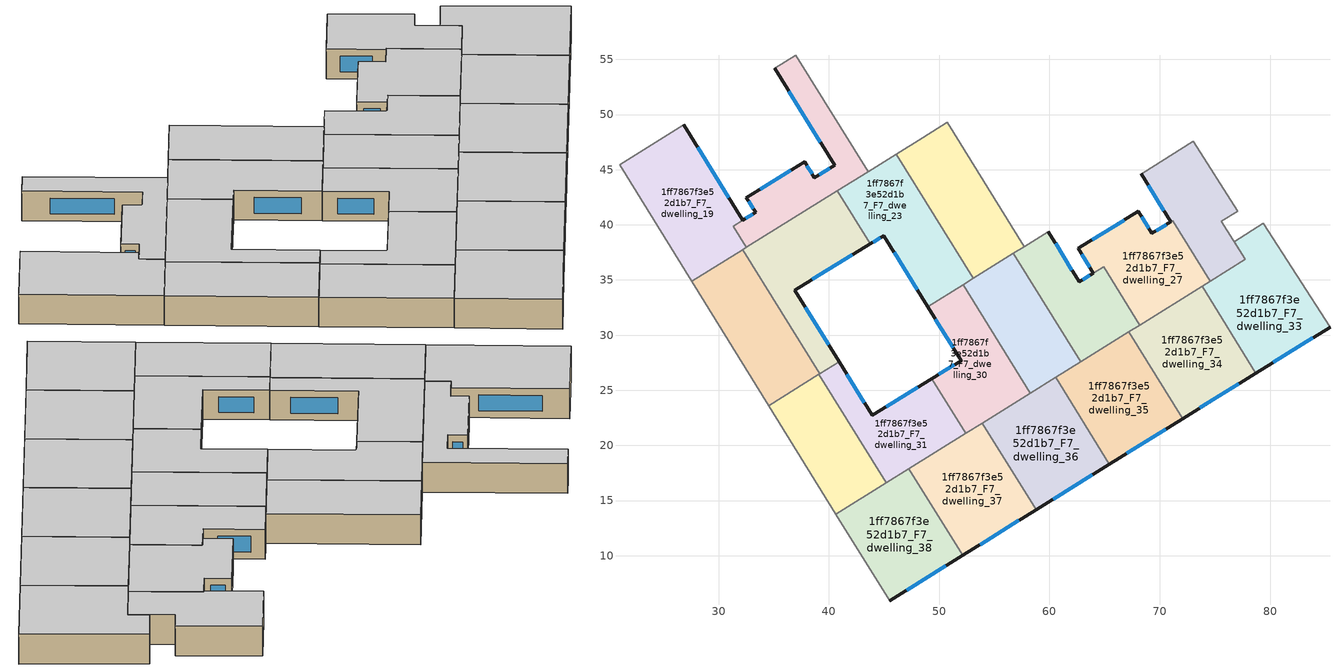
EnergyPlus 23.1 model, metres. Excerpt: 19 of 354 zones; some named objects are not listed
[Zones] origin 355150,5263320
1ff7867f3e52d1b7_F7_dwelling_18
 floor to 1ff7867f3e52d1b7_F6_dwelling_18 (EU_floor_Construction): 37.01,55.39 43.58,44.83 32.52,37.95 31.33,39.87 33.36,41.12 32.53,42.47 37.81,45.72 38.69,44.28 40.52,45.4 35.08,54.19 z21
 wall outside (EU_wall_Construction): 35.08,54.19 40.52,45.4 38.69,44.28 37.81,45.72 32.53,42.47 33.36,41.12 32.2,40.41 z21:24
 wall to 1ff7867f3e52d1b7_F7_dwelling_17 (EU_wall_Construction): 43.58,44.83 37.01,55.39 z21:24
 wall to 1ff7867f3e52d1b7_F7_dwelling_19 (EU_wall_Construction): 32.2,40.41 31.33,39.87 32.52,37.95 z21:24
 wall to 1ff7867f3e52d1b7_F7_dwelling_24 (EU_wall_Construction): 32.52,37.95 40.75,43.07 z21:24
 wall to 1ff7867f3e52d1b7_F7_dwelling_11 (EU_wall_Construction): 37.01,55.39 35.08,54.19 z21:24
 wall to 1ff7867f3e52d1b7_F7_dwelling_23 (EU_wall_Construction): 40.75,43.07 43.58,44.83 z21:24
 window (EU_Window_Construction): 33.09,40.95 32.47,40.58 / 32.72,42.15 33.17,41.44 / 36.57,44.95 33.77,43.23 / 38.48,44.62 38.02,45.38 / 40.09,45.14 39.12,44.55 / 36.36,52.13 39.24,47.47 z21.7:23.3
 ceiling to 1ff7867f3e52d1b7_F8_dwelling_18 (EU_floor_Construction): 43.58,44.83 37.01,55.39 35.08,54.19 40.52,45.4 38.69,44.28 37.81,45.72 32.53,42.47 33.36,41.12 31.33,39.87 32.52,37.95 z24
1ff7867f3e52d1b7_F7_dwelling_19
 floor to 1ff7867f3e52d1b7_F6_dwelling_19 (EU_floor_Construction): 26.84,49.06 32.2,40.41 31.33,39.87 32.52,37.95 27.57,34.87 21.02,45.44 z21
 wall outside (EU_wall_Construction): 32.2,40.41 26.84,49.06 z21:24
 wall to 1ff7867f3e52d1b7_F7_dwelling_13 (EU_wall_Construction): 26.84,49.06 21.02,45.44 z21:24
 wall adiabatic (EU_wall_Construction): 21.02,45.44 27.57,34.87 z21:24
 wall to 1ff7867f3e52d1b7_F7_dwelling_25 (EU_wall_Construction): 27.57,34.87 32.2,37.75 z21:24
 wall to 1ff7867f3e52d1b7_F7_dwelling_24 (EU_wall_Construction): 32.2,37.75 32.52,37.95 z21:24
 window (EU_Window_Construction): 30.94,42.44 28.1,47.03 z21.7:23.3
 ceiling to 1ff7867f3e52d1b7_F8_dwelling_19 (EU_floor_Construction): 32.52,37.95 31.33,39.87 32.2,40.41 26.84,49.06 21.02,45.44 27.57,34.87 z24
1ff7867f3e52d1b7_F7_dwelling_22
 floor to 1ff7867f3e52d1b7_F6_dwelling_22 (EU_floor_Construction): 50.74,49.28 57.73,38.04 53.09,35.15 46.09,46.39 z21
 wall to 1ff7867f3e52d1b7_F7_dwelling_23 (EU_wall_Construction): 46.09,46.39 53.09,35.15 z21:24
 wall to 1ff7867f3e52d1b7_F7_dwelling_21 (EU_wall_Construction): 57.73,38.04 50.74,49.28 z21:24
 wall to 1ff7867f3e52d1b7_F7_dwelling_16 (EU_wall_Construction): 50.74,49.28 48.52,47.91 z21:24
 wall to 1ff7867f3e52d1b7_F7_dwelling_29 (EU_wall_Construction): 53.09,35.15 56.72,37.41 z21:24
 wall to 1ff7867f3e52d1b7_F7_dwelling_17 (EU_wall_Construction): 48.52,47.9 46.09,46.39 z21:24
 wall to 1ff7867f3e52d1b7_F7_dwelling_28 (EU_wall_Construction): 56.72,37.41 57.73,38.04 z21:24
 ceiling to 1ff7867f3e52d1b7_F8_dwelling_22 (EU_floor_Construction): 57.73,38.04 50.74,49.28 46.09,46.39 53.09,35.15 z24
1ff7867f3e52d1b7_F7_dwelling_23
 floor to 1ff7867f3e52d1b7_F6_dwelling_23 (EU_floor_Construction): 46.09,46.39 53.09,35.15 48.96,32.58 44.97,39.02 43.74,38.26 40.75,43.07 z21
 wall outside (EU_wall_Construction): 43.74,38.26 44.97,39.02 48.96,32.58 z21:24
 wall to 1ff7867f3e52d1b7_F7_dwelling_24 (EU_wall_Construction): 40.75,43.07 43.74,38.26 z21:24
 wall to 1ff7867f3e52d1b7_F7_dwelling_17 (EU_wall_Construction): 46.09,46.39 43.58,44.83 z21:24
 wall to 1ff7867f3e52d1b7_F7_dwelling_30 (EU_wall_Construction): 48.96,32.58 52.17,34.58 z21:24
 wall to 1ff7867f3e52d1b7_F7_dwelling_29 (EU_wall_Construction): 52.17,34.58 53.09,35.15 z21:24
 window (EU_Window_Construction): 45.91,37.51 48.02,34.09 / 44.03,38.44 44.68,38.84 z21.7:23.3
 ceiling to 1ff7867f3e52d1b7_F8_dwelling_23 (EU_floor_Construction): 53.09,35.15 46.09,46.39 40.75,43.07 43.74,38.26 44.97,39.02 48.96,32.58 z24
1ff7867f3e52d1b7_F7_dwelling_24
 floor to 1ff7867f3e52d1b7_F6_dwelling_24 (EU_floor_Construction): 40.75,43.07 43.74,38.26 36.92,34.06 40.93,27.59 39.19,26.51 32.2,37.75 z21
 wall outside (EU_wall_Construction): 40.93,27.59 36.92,34.06 43.74,38.26 z21:24
 wall to 1ff7867f3e52d1b7_F7_dwelling_25 (EU_wall_Construction): 32.2,37.75 39.19,26.51 40.93,27.59 z21:24
 window (EU_Window_Construction): 39.98,29.11 37.86,32.54 / 38.52,35.05 42.14,37.28 z21.7:23.3
 ceiling to 1ff7867f3e52d1b7_F8_dwelling_24 (EU_floor_Construction): 40.93,27.59 36.92,34.06 43.74,38.26 40.75,43.07 32.2,37.75 39.19,26.51 z24
1ff7867f3e52d1b7_F7_dwelling_25
 floor to 1ff7867f3e52d1b7_F6_dwelling_25 (EU_floor_Construction): 32.2,37.75 39.19,26.51 40.93,27.59 34.54,23.61 27.57,34.87 z21
 wall adiabatic (EU_wall_Construction): 27.57,34.87 34.54,23.61 z21:24
 wall to 1ff7867f3e52d1b7_F7_dwelling_32 (EU_wall_Construction): 34.54,23.61 39.08,26.44 z21:24
 wall to 1ff7867f3e52d1b7_F7_dwelling_31 (EU_wall_Construction): 39.08,26.44 39.19,26.51 40.93,27.59 z21:24
 ceiling to 1ff7867f3e52d1b7_F8_dwelling_25 (EU_floor_Construction): 39.19,26.51 32.2,37.75 27.57,34.87 34.54,23.61 40.93,27.59 z24
1ff7867f3e52d1b7_F7_dwelling_26
 floor to 1ff7867f3e52d1b7_F6_dwelling_26 (EU_floor_Construction): 73.05,47.56 77.07,41.25 75.58,40.32 77.77,36.87 74.57,34.88 71.16,40.36 69.3,39.22 71.01,40.27 68.31,44.62 z21
 wall outside (EU_wall_Construction): 68.31,44.62 71.01,40.27 69.3,39.22 z21:24
 wall adiabatic (EU_wall_Construction): 77.77,36.87 75.58,40.32 77.07,41.25 73.05,47.56 z21:24
 wall to 1ff7867f3e52d1b7_F7_dwelling_27 (EU_wall_Construction): 69.3,39.22 71.16,40.36 74.57,34.88 z21:24
 wall to 1ff7867f3e52d1b7_F7_dwelling_20 (EU_wall_Construction): 73.05,47.56 68.35,44.64 68.31,44.62 z21:24
 wall to 1ff7867f3e52d1b7_F7_dwelling_33 (EU_wall_Construction): 74.57,34.88 77.77,36.87 z21:24
 window (EU_Window_Construction): 70.6,40.02 69.7,39.47 / 68.95,43.59 70.37,41.29 z21.7:23.3
 ceiling to 1ff7867f3e52d1b7_F8_dwelling_26 (EU_floor_Construction): 77.77,36.87 75.58,40.32 77.07,41.25 73.05,47.56 68.31,44.62 71.01,40.27 69.3,39.22 71.16,40.36 74.57,34.88 z24
1ff7867f3e52d1b7_F7_dwelling_27
 floor to 1ff7867f3e52d1b7_F6_dwelling_27 (EU_floor_Construction): 71.16,40.36 74.57,34.88 68.19,30.91 64.91,36.2 63.98,35.63 62.6,37.86 68.06,41.22 69.3,39.22 z21
 wall outside (EU_wall_Construction): 69.3,39.22 68.06,41.22 62.6,37.86 63.98,35.63 z21:24
 wall to 1ff7867f3e52d1b7_F7_dwelling_28 (EU_wall_Construction): 63.98,35.63 64.91,36.2 68.19,30.91 z21:24
 wall to 1ff7867f3e52d1b7_F7_dwelling_34 (EU_wall_Construction): 68.19,30.91 73.84,34.43 z21:24
 wall to 1ff7867f3e52d1b7_F7_dwelling_33 (EU_wall_Construction): 73.84,34.43 74.57,34.88 z21:24
 window (EU_Window_Construction): 62.92,37.34 63.66,36.15 / 66.78,40.43 63.88,38.65 / 69.01,39.69 68.35,40.75 z21.7:23.3
 ceiling to 1ff7867f3e52d1b7_F8_dwelling_27 (EU_floor_Construction): 74.57,34.88 71.16,40.36 69.3,39.22 68.06,41.22 62.6,37.86 63.98,35.63 64.91,36.2 68.19,30.91 z24
1ff7867f3e52d1b7_F7_dwelling_28
 floor to 1ff7867f3e52d1b7_F6_dwelling_28 (EU_floor_Construction): 64.91,36.2 68.19,30.91 62.83,27.58 56.72,37.41 59.89,39.38 62.7,34.84 z21
 wall outside (EU_wall_Construction): 63.98,35.62 62.7,34.84 59.89,39.38 z21:24
 wall to 1ff7867f3e52d1b7_F7_dwelling_29 (EU_wall_Construction): 56.72,37.41 62.83,27.58 z21:24
 wall to 1ff7867f3e52d1b7_F7_dwelling_21 (EU_wall_Construction): 59.89,39.38 57.73,38.04 z21:24
 wall to 1ff7867f3e52d1b7_F7_dwelling_35 (EU_wall_Construction): 62.83,27.58 67.2,30.29 z21:24
 wall to 1ff7867f3e52d1b7_F7_dwelling_34 (EU_wall_Construction): 67.2,30.29 68.19,30.91 z21:24
 window (EU_Window_Construction): 62.04,35.9 60.55,38.31 / 63.68,35.44 63,35.02 z21.7:23.3
 ceiling to 1ff7867f3e52d1b7_F8_dwelling_28 (EU_floor_Construction): 68.19,30.91 64.91,36.2 62.7,34.84 59.89,39.38 56.72,37.41 62.83,27.58 z24
1ff7867f3e52d1b7_F7_dwelling_29
 floor to 1ff7867f3e52d1b7_F6_dwelling_29 (EU_floor_Construction): 56.72,37.41 62.83,27.58 58.28,24.75 52.17,34.58 z21
 wall to 1ff7867f3e52d1b7_F7_dwelling_30 (EU_wall_Construction): 52.17,34.58 58.28,24.75 z21:24
 wall to 1ff7867f3e52d1b7_F7_dwelling_36 (EU_wall_Construction): 58.28,24.75 60.55,26.16 z21:24
 wall to 1ff7867f3e52d1b7_F7_dwelling_35 (EU_wall_Construction): 60.55,26.16 62.83,27.58 z21:24
 ceiling to 1ff7867f3e52d1b7_F8_dwelling_29 (EU_floor_Construction): 62.83,27.58 56.72,37.41 52.17,34.58 58.28,24.75 z24
1ff7867f3e52d1b7_F7_dwelling_30
 floor to 1ff7867f3e52d1b7_F6_dwelling_30 (EU_floor_Construction): 52.17,34.58 58.28,24.75 52.4,21.09 49.32,26.05 51.99,27.7 48.96,32.58 z21
 wall outside (EU_wall_Construction): 48.96,32.58 51.99,27.7 49.32,26.05 z21:24
 wall to 1ff7867f3e52d1b7_F7_dwelling_31 (EU_wall_Construction): 49.32,26.05 52.4,21.09 z21:24
 wall to 1ff7867f3e52d1b7_F7_dwelling_37 (EU_wall_Construction): 52.4,21.09 53.91,22.03 z21:24
 wall to 1ff7867f3e52d1b7_F7_dwelling_36 (EU_wall_Construction): 53.91,22.03 58.28,24.75 z21:24
 window (EU_Window_Construction): 49.67,31.43 51.28,28.84 / 51.36,27.31 49.95,26.44 z21.7:23.3
 ceiling to 1ff7867f3e52d1b7_F8_dwelling_30 (EU_floor_Construction): 58.28,24.75 52.17,34.58 48.96,32.58 51.99,27.7 49.32,26.05 52.4,21.09 z24
1ff7867f3e52d1b7_F7_dwelling_31
 floor to 1ff7867f3e52d1b7_F6_dwelling_31 (EU_floor_Construction): 49.32,26.05 52.4,21.09 45.19,16.61 39.08,26.44 40.93,27.59 43.93,22.74 z21
 wall outside (EU_wall_Construction): 49.32,26.05 43.93,22.74 40.93,27.59 z21:24
 wall to 1ff7867f3e52d1b7_F7_dwelling_32 (EU_wall_Construction): 39.08,26.44 45.19,16.61 z21:24
 wall to 1ff7867f3e52d1b7_F7_dwelling_38 (EU_wall_Construction): 45.19,16.61 47.27,17.9 z21:24
 wall to 1ff7867f3e52d1b7_F7_dwelling_37 (EU_wall_Construction): 47.27,17.9 52.4,21.1 z21:24
 window (EU_Window_Construction): 43.22,23.87 41.63,26.45 / 48.05,25.27 45.19,23.51 z21.7:23.3
 ceiling to 1ff7867f3e52d1b7_F8_dwelling_31 (EU_floor_Construction): 52.4,21.09 49.32,26.05 43.93,22.74 40.93,27.59 39.08,26.44 45.19,16.61 z24
1ff7867f3e52d1b7_F7_dwelling_32
 floor to 1ff7867f3e52d1b7_F6_dwelling_32 (EU_floor_Construction): 39.08,26.44 45.19,16.61 40.63,13.77 34.54,23.61 z21
 wall adiabatic (EU_wall_Construction): 34.54,23.61 40.63,13.77 z21:24
 wall to 1ff7867f3e52d1b7_F7_dwelling_38 (EU_wall_Construction): 40.63,13.77 45.19,16.61 z21:24
 ceiling to 1ff7867f3e52d1b7_F8_dwelling_32 (EU_floor_Construction): 45.19,16.61 39.08,26.44 34.54,23.61 40.63,13.77 z24
1ff7867f3e52d1b7_F7_dwelling_33
 floor to 1ff7867f3e52d1b7_F6_dwelling_33 (EU_floor_Construction): 79.37,40.14 85.44,30.74 78.73,26.57 73.84,34.42 77.77,36.87 76.75,38.48 z21
 wall outside (EU_wall_Construction): 78.73,26.57 85.44,30.74 z21:24
 wall adiabatic (EU_wall_Construction): 85.44,30.74 79.37,40.14 76.75,38.48 77.77,36.87 z21:24
 wall to 1ff7867f3e52d1b7_F7_dwelling_34 (EU_wall_Construction): 73.84,34.42 78.73,26.57 z21:24
 window (EU_Window_Construction): 80.3,27.54 83.86,29.76 z21.7:23.3
 ceiling to 1ff7867f3e52d1b7_F8_dwelling_33 (EU_floor_Construction): 85.44,30.74 79.37,40.14 76.75,38.48 77.77,36.87 73.84,34.42 78.73,26.57 z24
1ff7867f3e52d1b7_F7_dwelling_34
 floor to 1ff7867f3e52d1b7_F6_dwelling_34 (EU_floor_Construction): 73.84,34.42 78.73,26.57 72.09,22.43 67.2,30.29 z21
 wall outside (EU_wall_Construction): 72.09,22.43 78.73,26.57 z21:24
 wall to 1ff7867f3e52d1b7_F7_dwelling_35 (EU_wall_Construction): 67.2,30.29 72.09,22.43 z21:24
 window (EU_Window_Construction): 73.65,23.4 77.17,25.59 z21.7:23.3
 ceiling to 1ff7867f3e52d1b7_F8_dwelling_34 (EU_floor_Construction): 78.73,26.57 73.84,34.42 67.2,30.29 72.09,22.43 z24
1ff7867f3e52d1b7_F7_dwelling_35
 floor to 1ff7867f3e52d1b7_F6_dwelling_35 (EU_floor_Construction): 67.2,30.29 72.09,22.43 65.44,18.3 60.55,26.16 z21
 wall outside (EU_wall_Construction): 65.44,18.3 72.09,22.43 z21:24
 wall to 1ff7867f3e52d1b7_F7_dwelling_36 (EU_wall_Construction): 60.55,26.16 65.44,18.3 z21:24
 window (EU_Window_Construction): 67,19.27 70.53,21.46 z21.7:23.3
 ceiling to 1ff7867f3e52d1b7_F8_dwelling_35 (EU_floor_Construction): 72.09,22.43 67.2,30.29 60.55,26.16 65.44,18.3 z24
1ff7867f3e52d1b7_F7_dwelling_36
 floor to 1ff7867f3e52d1b7_F6_dwelling_36 (EU_floor_Construction): 60.55,26.16 65.44,18.3 58.8,14.17 53.91,22.03 z21
 wall outside (EU_wall_Construction): 58.8,14.17 65.44,18.3 z21:24
 wall to 1ff7867f3e52d1b7_F7_dwelling_37 (EU_wall_Construction): 53.91,22.03 58.8,14.17 z21:24
 window (EU_Window_Construction): 60.36,15.14 63.88,17.33 z21.7:23.3
 ceiling to 1ff7867f3e52d1b7_F8_dwelling_36 (EU_floor_Construction): 65.44,18.3 60.55,26.16 53.91,22.03 58.8,14.17 z24
1ff7867f3e52d1b7_F7_dwelling_37
 floor to 1ff7867f3e52d1b7_F6_dwelling_37 (EU_floor_Construction): 53.91,22.03 58.8,14.17 52.15,10.04 47.27,17.9 z21
 wall outside (EU_wall_Construction): 52.15,10.04 58.8,14.17 z21:24
 wall to 1ff7867f3e52d1b7_F7_dwelling_38 (EU_wall_Construction): 47.27,17.9 52.15,10.04 z21:24
 window (EU_Window_Construction): 53.71,11.01 57.24,13.2 z21.7:23.3
 ceiling to 1ff7867f3e52d1b7_F8_dwelling_37 (EU_floor_Construction): 58.8,14.17 53.91,22.03 47.27,17.9 52.15,10.04 z24
1ff7867f3e52d1b7_F7_dwelling_38
 floor to 1ff7867f3e52d1b7_F6_dwelling_38 (EU_floor_Construction): 47.27,17.9 52.15,10.04 45.5,5.91 40.63,13.77 z21
 wall outside (EU_wall_Construction): 45.5,5.91 52.15,10.04 z21:24
 wall adiabatic (EU_wall_Construction): 40.63,13.77 45.5,5.91 z21:24
 window (EU_Window_Construction): 47.06,6.88 50.59,9.07 z21.7:23.3
 ceiling to 1ff7867f3e52d1b7_F8_dwelling_38 (EU_floor_Construction): 52.15,10.04 47.27,17.9 40.63,13.77 45.5,5.91 z24
[Building]
EU S2 Campaign: North Axis=0; Terrain=City; Solar Distribution=FullExterior
[Site:Location]
Budapest.Ferenc.Liszt.Intl.AP: Latitude=47.437; Longitude=19.256; Time Zone=1; Elevation=185
[SizingPeriod:WeatherFileDays]
AnnualSizingPeriod: Begin Month=1; Begin Day of Month=1; End Month=12; End Day of Month=31; Day of Week for Start Day=Monday; Use Weather File Daylight Saving Period=No; Use Weather File Rain and Snow Indicators=No
[MATERIAL]
EU_InternalMass_Material: Roughness=MediumRough; Thickness=0.1; Conductivity=1; Density=1800; Specific Heat=900; Thermal Absorptance=0.9; Solar Absorptance=0.7; Visible Absorptance=0.7
[MATERIAL:NOMASS] Roughness=MediumRough; Thermal Absorptance=0.9; Solar Absorptance=0.7; Visible Absorptance=0.7
Name | Thermal Resistance
EU_wall_NoMass | 0.832559
EU_floor_NoMass | 0.872794
[WINDOWMATERIAL:SIMPLEGLAZINGSYSTEM]
EU_Window_SimpleGlazing: UFactor=2.79869; Solar Heat Gain Coefficient=0.75; Visible Transmittance=0.75
[CONSTRUCTION]
EU_wall_Construction: EU_wall_NoMass
EU_floor_Construction: EU_floor_NoMass
EU_Window_Construction: EU_Window_SimpleGlazing
EU_InternalMass_Construction: EU_InternalMass_Material
[ZONE] Type=1; Multiplier=1; Ceiling Height=autocalculate; Floor Area=autocalculate; Part of Total Floor Area=Yes
Name | Volume
1ff7867f3e52d1b7_F7_dwelling_18 | 185.84
1ff7867f3e52d1b7_F7_dwelling_19 | 248.651
1ff7867f3e52d1b7_F7_dwelling_22; 1ff7867f3e52d1b7_F7_dwelling_35 | 217.225
1ff7867f3e52d1b7_F7_dwelling_23 | 217.252
1ff7867f3e52d1b7_F7_dwelling_24 | 217.249
1ff7867f3e52d1b7_F7_dwelling_25 | 217.258
1ff7867f3e52d1b7_F7_dwelling_26 | 170.992
1ff7867f3e52d1b7_F7_dwelling_27 | 192.024
1ff7867f3e52d1b7_F7_dwelling_28 | 177.654
1ff7867f3e52d1b7_F7_dwelling_29 | 186.219
1ff7867f3e52d1b7_F7_dwelling_30 | 186.216
1ff7867f3e52d1b7_F7_dwelling_31 | 186.198
1ff7867f3e52d1b7_F7_dwelling_32 | 186.237
1ff7867f3e52d1b7_F7_dwelling_33 | 235.181
1ff7867f3e52d1b7_F7_dwelling_34; 1ff7867f3e52d1b7_F7_dwelling_37 | 217.23
1ff7867f3e52d1b7_F7_dwelling_36 | 217.248
1ff7867f3e52d1b7_F7_dwelling_38 | 217.24
[INTERNALMASS] Construction=EU_InternalMass_Construction
Name | Zone or ZoneList | Surface Area
1ff7867f3e52d1b7_F7_dwelling_18_EU_InternalMass | 1ff7867f3e52d1b7_F7_dwelling_18 | 61.9452
1ff7867f3e52d1b7_F7_dwelling_19_EU_InternalMass | 1ff7867f3e52d1b7_F7_dwelling_19 | 82.8876
1ff7867f3e52d1b7_F7_dwelling_22_EU_InternalMass | 1ff7867f3e52d1b7_F7_dwelling_22 | 72.4081
1ff7867f3e52d1b7_F7_dwelling_23_EU_InternalMass | 1ff7867f3e52d1b7_F7_dwelling_23 | 72.4172
1ff7867f3e52d1b7_F7_dwelling_24_EU_InternalMass | 1ff7867f3e52d1b7_F7_dwelling_24 | 72.4165
1ff7867f3e52d1b7_F7_dwelling_25_EU_InternalMass | 1ff7867f3e52d1b7_F7_dwelling_25 | 72.4199
1ff7867f3e52d1b7_F7_dwelling_26_EU_InternalMass | 1ff7867f3e52d1b7_F7_dwelling_26 | 57.0132
1ff7867f3e52d1b7_F7_dwelling_27_EU_InternalMass | 1ff7867f3e52d1b7_F7_dwelling_27 | 64.0067
1ff7867f3e52d1b7_F7_dwelling_28_EU_InternalMass | 1ff7867f3e52d1b7_F7_dwelling_28 | 59.2187
1ff7867f3e52d1b7_F7_dwelling_29_EU_InternalMass | 1ff7867f3e52d1b7_F7_dwelling_29 | 62.0729
1ff7867f3e52d1b7_F7_dwelling_30_EU_InternalMass | 1ff7867f3e52d1b7_F7_dwelling_30 | 62.0721
1ff7867f3e52d1b7_F7_dwelling_31_EU_InternalMass | 1ff7867f3e52d1b7_F7_dwelling_31 | 62.0659
1ff7867f3e52d1b7_F7_dwelling_32_EU_InternalMass | 1ff7867f3e52d1b7_F7_dwelling_32 | 62.079
1ff7867f3e52d1b7_F7_dwelling_33_EU_InternalMass | 1ff7867f3e52d1b7_F7_dwelling_33 | 78.3931
1ff7867f3e52d1b7_F7_dwelling_34_EU_InternalMass | 1ff7867f3e52d1b7_F7_dwelling_34 | 72.41
1ff7867f3e52d1b7_F7_dwelling_35_EU_InternalMass | 1ff7867f3e52d1b7_F7_dwelling_35 | 72.4082
1ff7867f3e52d1b7_F7_dwelling_36_EU_InternalMass | 1ff7867f3e52d1b7_F7_dwelling_36 | 72.416
1ff7867f3e52d1b7_F7_dwelling_37_EU_InternalMass | 1ff7867f3e52d1b7_F7_dwelling_37 | 72.41
1ff7867f3e52d1b7_F7_dwelling_38_EU_InternalMass | 1ff7867f3e52d1b7_F7_dwelling_38 | 72.4135
[OTHEREQUIPMENT] Fuel Type=Electricity; Design Level Calculation Method=Watts/Area; Power per Zone Floor Area=1; Fraction Latent=0; Fraction Radiant=0; Fraction Lost=0; Carbon Dioxide Generation Rate=0; EndUse Subcategory=EU_Step8_InternalGains
Name | Zone or ZoneList or Space or SpaceList | Schedule
EU_Step8_InternalGain_1ff7867f3e52d1b7_F7_dwelling_18_f000 | 1ff7867f3e52d1b7_F7_dwelling_18 | EU_Step8_GainSchedule_1ff7867f3e52d1b7_F7_dwelling_18_f000
EU_Step8_InternalGain_1ff7867f3e52d1b7_F7_dwelling_19_f000 | 1ff7867f3e52d1b7_F7_dwelling_19 | EU_Step8_GainSchedule_1ff7867f3e52d1b7_F7_dwelling_19_f000
EU_Step8_InternalGain_1ff7867f3e52d1b7_F7_dwelling_22_f000 | 1ff7867f3e52d1b7_F7_dwelling_22 | EU_Step8_GainSchedule_1ff7867f3e52d1b7_F7_dwelling_22_f000
EU_Step8_InternalGain_1ff7867f3e52d1b7_F7_dwelling_23_f000 | 1ff7867f3e52d1b7_F7_dwelling_23 | EU_Step8_GainSchedule_1ff7867f3e52d1b7_F7_dwelling_23_f000
EU_Step8_InternalGain_1ff7867f3e52d1b7_F7_dwelling_24_f000 | 1ff7867f3e52d1b7_F7_dwelling_24 | EU_Step8_GainSchedule_1ff7867f3e52d1b7_F7_dwelling_24_f000
EU_Step8_InternalGain_1ff7867f3e52d1b7_F7_dwelling_25_f000 | 1ff7867f3e52d1b7_F7_dwelling_25 | EU_Step8_GainSchedule_1ff7867f3e52d1b7_F7_dwelling_25_f000
EU_Step8_InternalGain_1ff7867f3e52d1b7_F7_dwelling_26_f000 | 1ff7867f3e52d1b7_F7_dwelling_26 | EU_Step8_GainSchedule_1ff7867f3e52d1b7_F7_dwelling_26_f000
EU_Step8_InternalGain_1ff7867f3e52d1b7_F7_dwelling_27_f000 | 1ff7867f3e52d1b7_F7_dwelling_27 | EU_Step8_GainSchedule_1ff7867f3e52d1b7_F7_dwelling_27_f000
EU_Step8_InternalGain_1ff7867f3e52d1b7_F7_dwelling_28_f000 | 1ff7867f3e52d1b7_F7_dwelling_28 | EU_Step8_GainSchedule_1ff7867f3e52d1b7_F7_dwelling_28_f000
EU_Step8_InternalGain_1ff7867f3e52d1b7_F7_dwelling_29_f000 | 1ff7867f3e52d1b7_F7_dwelling_29 | EU_Step8_GainSchedule_1ff7867f3e52d1b7_F7_dwelling_29_f000
EU_Step8_InternalGain_1ff7867f3e52d1b7_F7_dwelling_30_f000 | 1ff7867f3e52d1b7_F7_dwelling_30 | EU_Step8_GainSchedule_1ff7867f3e52d1b7_F7_dwelling_30_f000
EU_Step8_InternalGain_1ff7867f3e52d1b7_F7_dwelling_31_f000 | 1ff7867f3e52d1b7_F7_dwelling_31 | EU_Step8_GainSchedule_1ff7867f3e52d1b7_F7_dwelling_31_f000
EU_Step8_InternalGain_1ff7867f3e52d1b7_F7_dwelling_32_f000 | 1ff7867f3e52d1b7_F7_dwelling_32 | EU_Step8_GainSchedule_1ff7867f3e52d1b7_F7_dwelling_32_f000
EU_Step8_InternalGain_1ff7867f3e52d1b7_F7_dwelling_33_f000 | 1ff7867f3e52d1b7_F7_dwelling_33 | EU_Step8_GainSchedule_1ff7867f3e52d1b7_F7_dwelling_33_f000
EU_Step8_InternalGain_1ff7867f3e52d1b7_F7_dwelling_34_f000 | 1ff7867f3e52d1b7_F7_dwelling_34 | EU_Step8_GainSchedule_1ff7867f3e52d1b7_F7_dwelling_34_f000
EU_Step8_InternalGain_1ff7867f3e52d1b7_F7_dwelling_35_f000 | 1ff7867f3e52d1b7_F7_dwelling_35 | EU_Step8_GainSchedule_1ff7867f3e52d1b7_F7_dwelling_35_f000
EU_Step8_InternalGain_1ff7867f3e52d1b7_F7_dwelling_36_f000 | 1ff7867f3e52d1b7_F7_dwelling_36 | EU_Step8_GainSchedule_1ff7867f3e52d1b7_F7_dwelling_36_f000
EU_Step8_InternalGain_1ff7867f3e52d1b7_F7_dwelling_37_f000 | 1ff7867f3e52d1b7_F7_dwelling_37 | EU_Step8_GainSchedule_1ff7867f3e52d1b7_F7_dwelling_37_f000
EU_Step8_InternalGain_1ff7867f3e52d1b7_F7_dwelling_38_f000 | 1ff7867f3e52d1b7_F7_dwelling_38 | EU_Step8_GainSchedule_1ff7867f3e52d1b7_F7_dwelling_38_f000
[ZONEVENTILATION:DESIGNFLOWRATE] Schedule=EU_AlwaysOn; Design Flow Rate Calculation Method=AirChanges/Hour; Air Changes per Hour=0.475469; Ventilation Type=Natural; Fan Pressure Rise=0; Fan Total Efficiency=1; Constant Term Coefficient=1; Temperature Term Coefficient=0; Velocity Term Coefficient=0; Velocity Squared Term Coefficient=0; Minimum Indoor Temperature=-100; Maximum Indoor Temperature=100; Delta Temperature=-100; Minimum Outdoor Temperature=-100; Maximum Outdoor Temperature=100; Maximum Wind Speed=40
Name | Zone or ZoneList or Space or SpaceList
EU_ConstantAir_1ff7867f3e52d1b7_F7_dwelling_18 | 1ff7867f3e52d1b7_F7_dwelling_18
EU_ConstantAir_1ff7867f3e52d1b7_F7_dwelling_19 | 1ff7867f3e52d1b7_F7_dwelling_19
EU_ConstantAir_1ff7867f3e52d1b7_F7_dwelling_22 | 1ff7867f3e52d1b7_F7_dwelling_22
EU_ConstantAir_1ff7867f3e52d1b7_F7_dwelling_23 | 1ff7867f3e52d1b7_F7_dwelling_23
EU_ConstantAir_1ff7867f3e52d1b7_F7_dwelling_24 | 1ff7867f3e52d1b7_F7_dwelling_24
EU_ConstantAir_1ff7867f3e52d1b7_F7_dwelling_25 | 1ff7867f3e52d1b7_F7_dwelling_25
EU_ConstantAir_1ff7867f3e52d1b7_F7_dwelling_26 | 1ff7867f3e52d1b7_F7_dwelling_26
EU_ConstantAir_1ff7867f3e52d1b7_F7_dwelling_27 | 1ff7867f3e52d1b7_F7_dwelling_27
EU_ConstantAir_1ff7867f3e52d1b7_F7_dwelling_28 | 1ff7867f3e52d1b7_F7_dwelling_28
EU_ConstantAir_1ff7867f3e52d1b7_F7_dwelling_29 | 1ff7867f3e52d1b7_F7_dwelling_29
EU_ConstantAir_1ff7867f3e52d1b7_F7_dwelling_30 | 1ff7867f3e52d1b7_F7_dwelling_30
EU_ConstantAir_1ff7867f3e52d1b7_F7_dwelling_31 | 1ff7867f3e52d1b7_F7_dwelling_31
EU_ConstantAir_1ff7867f3e52d1b7_F7_dwelling_32 | 1ff7867f3e52d1b7_F7_dwelling_32
EU_ConstantAir_1ff7867f3e52d1b7_F7_dwelling_33 | 1ff7867f3e52d1b7_F7_dwelling_33
EU_ConstantAir_1ff7867f3e52d1b7_F7_dwelling_34 | 1ff7867f3e52d1b7_F7_dwelling_34
EU_ConstantAir_1ff7867f3e52d1b7_F7_dwelling_35 | 1ff7867f3e52d1b7_F7_dwelling_35
EU_ConstantAir_1ff7867f3e52d1b7_F7_dwelling_36 | 1ff7867f3e52d1b7_F7_dwelling_36
EU_ConstantAir_1ff7867f3e52d1b7_F7_dwelling_37 | 1ff7867f3e52d1b7_F7_dwelling_37
EU_ConstantAir_1ff7867f3e52d1b7_F7_dwelling_38 | 1ff7867f3e52d1b7_F7_dwelling_38
[HVACTEMPLATE:ZONE:IDEALLOADSAIRSYSTEM] System Availability Schedule=EU_AlwaysOn; Maximum Heating Supply Air Temperature=50; Minimum Cooling Supply Air Temperature=13; Maximum Heating Supply Air Humidity Ratio=0.0156; Minimum Cooling Supply Air Humidity Ratio=0.0077; Heating Limit=NoLimit; Cooling Limit=NoLimit; Heating Availability Schedule=EU_AlwaysOn; Cooling Availability Schedule=EU_CoolingOff; Dehumidification Control Type=ConstantSensibleHeatRatio; Cooling Sensible Heat Ratio=0.7; Dehumidification Setpoint=60; Humidification Control Type=None; Humidification Setpoint=30; Outdoor Air Method=None; Outdoor Air Flow Rate per Person=0.00944; Outdoor Air Flow Rate per Zone Floor Area=0; Outdoor Air Flow Rate per Zone=0; Demand Controlled Ventilation Type=None; Outdoor Air Economizer Type=NoEconomizer; Heat Recovery Type=None; Sensible Heat Recovery Effectiveness=0.7; Latent Heat Recovery Effectiveness=0.65
Name | Template Thermostat
1ff7867f3e52d1b7_F7_dwelling_18 | EU_HeatOnly_1ff7867f3e52d1b7_F7_dwelling_18
1ff7867f3e52d1b7_F7_dwelling_19 | EU_HeatOnly_1ff7867f3e52d1b7_F7_dwelling_19
1ff7867f3e52d1b7_F7_dwelling_22 | EU_HeatOnly_1ff7867f3e52d1b7_F7_dwelling_22
1ff7867f3e52d1b7_F7_dwelling_23 | EU_HeatOnly_1ff7867f3e52d1b7_F7_dwelling_23
1ff7867f3e52d1b7_F7_dwelling_24 | EU_HeatOnly_1ff7867f3e52d1b7_F7_dwelling_24
1ff7867f3e52d1b7_F7_dwelling_25 | EU_HeatOnly_1ff7867f3e52d1b7_F7_dwelling_25
1ff7867f3e52d1b7_F7_dwelling_26 | EU_HeatOnly_1ff7867f3e52d1b7_F7_dwelling_26
1ff7867f3e52d1b7_F7_dwelling_27 | EU_HeatOnly_1ff7867f3e52d1b7_F7_dwelling_27
1ff7867f3e52d1b7_F7_dwelling_28 | EU_HeatOnly_1ff7867f3e52d1b7_F7_dwelling_28
1ff7867f3e52d1b7_F7_dwelling_29 | EU_HeatOnly_1ff7867f3e52d1b7_F7_dwelling_29
1ff7867f3e52d1b7_F7_dwelling_30 | EU_HeatOnly_1ff7867f3e52d1b7_F7_dwelling_30
1ff7867f3e52d1b7_F7_dwelling_31 | EU_HeatOnly_1ff7867f3e52d1b7_F7_dwelling_31
1ff7867f3e52d1b7_F7_dwelling_32 | EU_HeatOnly_1ff7867f3e52d1b7_F7_dwelling_32
1ff7867f3e52d1b7_F7_dwelling_33 | EU_HeatOnly_1ff7867f3e52d1b7_F7_dwelling_33
1ff7867f3e52d1b7_F7_dwelling_34 | EU_HeatOnly_1ff7867f3e52d1b7_F7_dwelling_34
1ff7867f3e52d1b7_F7_dwelling_35 | EU_HeatOnly_1ff7867f3e52d1b7_F7_dwelling_35
1ff7867f3e52d1b7_F7_dwelling_36 | EU_HeatOnly_1ff7867f3e52d1b7_F7_dwelling_36
1ff7867f3e52d1b7_F7_dwelling_37 | EU_HeatOnly_1ff7867f3e52d1b7_F7_dwelling_37
1ff7867f3e52d1b7_F7_dwelling_38 | EU_HeatOnly_1ff7867f3e52d1b7_F7_dwelling_38
[SIZING:ZONE] Zone Cooling Design Supply Air Temperature Input Method=SupplyAirTemperature; Zone Cooling Design Supply Air Temperature=13; Zone Heating Design Supply Air Temperature Input Method=SupplyAirTemperature; Zone Heating Design Supply Air Temperature=50; Zone Cooling Design Supply Air Humidity Ratio=0.008; Zone Heating Design Supply Air Humidity Ratio=0.008; Cooling Design Air Flow Method=DesignDay; Cooling Design Air Flow Rate=0; Cooling Minimum Air Flow per Zone Floor Area=0.000762; Cooling Minimum Air Flow=0; Cooling Minimum Air Flow Fraction=0.2; Heating Design Air Flow Method=DesignDay; Heating Design Air Flow Rate=0; Heating Maximum Air Flow per Zone Floor Area=0.002032; Heating Maximum Air Flow=0.141576; Heating Maximum Air Flow Fraction=0.3; Account for Dedicated Outdoor Air System=No; Dedicated Outdoor Air System Control Strategy=NeutralSupplyAir; Dedicated Outdoor Air Low Setpoint Temperature for Design=autosize; Dedicated Outdoor Air High Setpoint Temperature for Design=autosize; Zone Load Sizing Method=Sensible Load Only No Latent Load; Zone Latent Cooling Design Supply Air Humidity Ratio Input Method=HumidityRatioDifference; Zone Cooling Design Supply Air Humidity Ratio Difference=0.005; Zone Latent Heating Design Supply Air Humidity Ratio Input Method=HumidityRatioDifference; Zone Humidification Design Supply Air Humidity Ratio Difference=0.005
1ff7867f3e52d1b7_F7_dwelling_18; 1ff7867f3e52d1b7_F7_dwelling_19; 1ff7867f3e52d1b7_F7_dwelling_22; 1ff7867f3e52d1b7_F7_dwelling_23; 1ff7867f3e52d1b7_F7_dwelling_24; 1ff7867f3e52d1b7_F7_dwelling_25; 1ff7867f3e52d1b7_F7_dwelling_26; 1ff7867f3e52d1b7_F7_dwelling_27; 1ff7867f3e52d1b7_F7_dwelling_28; 1ff7867f3e52d1b7_F7_dwelling_29; 1ff7867f3e52d1b7_F7_dwelling_30; 1ff7867f3e52d1b7_F7_dwelling_31; 1ff7867f3e52d1b7_F7_dwelling_32; 1ff7867f3e52d1b7_F7_dwelling_33; 1ff7867f3e52d1b7_F7_dwelling_34; 1ff7867f3e52d1b7_F7_dwelling_35; 1ff7867f3e52d1b7_F7_dwelling_36; 1ff7867f3e52d1b7_F7_dwelling_37; 1ff7867f3e52d1b7_F7_dwelling_38
[SCHEDULE:CONSTANT]
Name | Hourly Value
EU_AlwaysOn | 1
EU_CoolingOff | 0
[SCHEDULE:FILE] Column Number=1; Rows to Skip at Top=0; Number of Hours of Data=8760; Column Separator=Comma; Interpolate to Timestep=No; Minutes per Item=60; Adjust Schedule for Daylight Savings=Yes
Name | File
EU_Step8_GainSchedule_1ff7867f3e52d1b7_F7_dwelling_18_f000 | ../../schedules/1ff7867f3e52d1b7/1ff7867f3e52d1b7_F7_dwelling_18_f000_gain.csv
EU_Step8_GainSchedule_1ff7867f3e52d1b7_F7_dwelling_19_f000 | ../../schedules/1ff7867f3e52d1b7/1ff7867f3e52d1b7_F7_dwelling_19_f000_gain.csv
EU_Step8_GainSchedule_1ff7867f3e52d1b7_F7_dwelling_22_f000 | ../../schedules/1ff7867f3e52d1b7/1ff7867f3e52d1b7_F7_dwelling_22_f000_gain.csv
EU_Step8_GainSchedule_1ff7867f3e52d1b7_F7_dwelling_23_f000 | ../../schedules/1ff7867f3e52d1b7/1ff7867f3e52d1b7_F7_dwelling_23_f000_gain.csv
EU_Step8_GainSchedule_1ff7867f3e52d1b7_F7_dwelling_24_f000 | ../../schedules/1ff7867f3e52d1b7/1ff7867f3e52d1b7_F7_dwelling_24_f000_gain.csv
EU_Step8_GainSchedule_1ff7867f3e52d1b7_F7_dwelling_25_f000 | ../../schedules/1ff7867f3e52d1b7/1ff7867f3e52d1b7_F7_dwelling_25_f000_gain.csv
EU_Step8_GainSchedule_1ff7867f3e52d1b7_F7_dwelling_26_f000 | ../../schedules/1ff7867f3e52d1b7/1ff7867f3e52d1b7_F7_dwelling_26_f000_gain.csv
EU_Step8_GainSchedule_1ff7867f3e52d1b7_F7_dwelling_27_f000 | ../../schedules/1ff7867f3e52d1b7/1ff7867f3e52d1b7_F7_dwelling_27_f000_gain.csv
EU_Step8_GainSchedule_1ff7867f3e52d1b7_F7_dwelling_28_f000 | ../../schedules/1ff7867f3e52d1b7/1ff7867f3e52d1b7_F7_dwelling_28_f000_gain.csv
EU_Step8_GainSchedule_1ff7867f3e52d1b7_F7_dwelling_29_f000 | ../../schedules/1ff7867f3e52d1b7/1ff7867f3e52d1b7_F7_dwelling_29_f000_gain.csv
EU_Step8_GainSchedule_1ff7867f3e52d1b7_F7_dwelling_30_f000 | ../../schedules/1ff7867f3e52d1b7/1ff7867f3e52d1b7_F7_dwelling_30_f000_gain.csv
EU_Step8_GainSchedule_1ff7867f3e52d1b7_F7_dwelling_31_f000 | ../../schedules/1ff7867f3e52d1b7/1ff7867f3e52d1b7_F7_dwelling_31_f000_gain.csv
EU_Step8_GainSchedule_1ff7867f3e52d1b7_F7_dwelling_32_f000 | ../../schedules/1ff7867f3e52d1b7/1ff7867f3e52d1b7_F7_dwelling_32_f000_gain.csv
EU_Step8_GainSchedule_1ff7867f3e52d1b7_F7_dwelling_33_f000 | ../../schedules/1ff7867f3e52d1b7/1ff7867f3e52d1b7_F7_dwelling_33_f000_gain.csv
EU_Step8_GainSchedule_1ff7867f3e52d1b7_F7_dwelling_34_f000 | ../../schedules/1ff7867f3e52d1b7/1ff7867f3e52d1b7_F7_dwelling_34_f000_gain.csv
EU_Step8_GainSchedule_1ff7867f3e52d1b7_F7_dwelling_35_f000 | ../../schedules/1ff7867f3e52d1b7/1ff7867f3e52d1b7_F7_dwelling_35_f000_gain.csv
EU_Step8_GainSchedule_1ff7867f3e52d1b7_F7_dwelling_36_f000 | ../../schedules/1ff7867f3e52d1b7/1ff7867f3e52d1b7_F7_dwelling_36_f000_gain.csv
EU_Step8_GainSchedule_1ff7867f3e52d1b7_F7_dwelling_37_f000 | ../../schedules/1ff7867f3e52d1b7/1ff7867f3e52d1b7_F7_dwelling_37_f000_gain.csv
EU_Step8_GainSchedule_1ff7867f3e52d1b7_F7_dwelling_38_f000 | ../../schedules/1ff7867f3e52d1b7/1ff7867f3e52d1b7_F7_dwelling_38_f000_gain.csv
